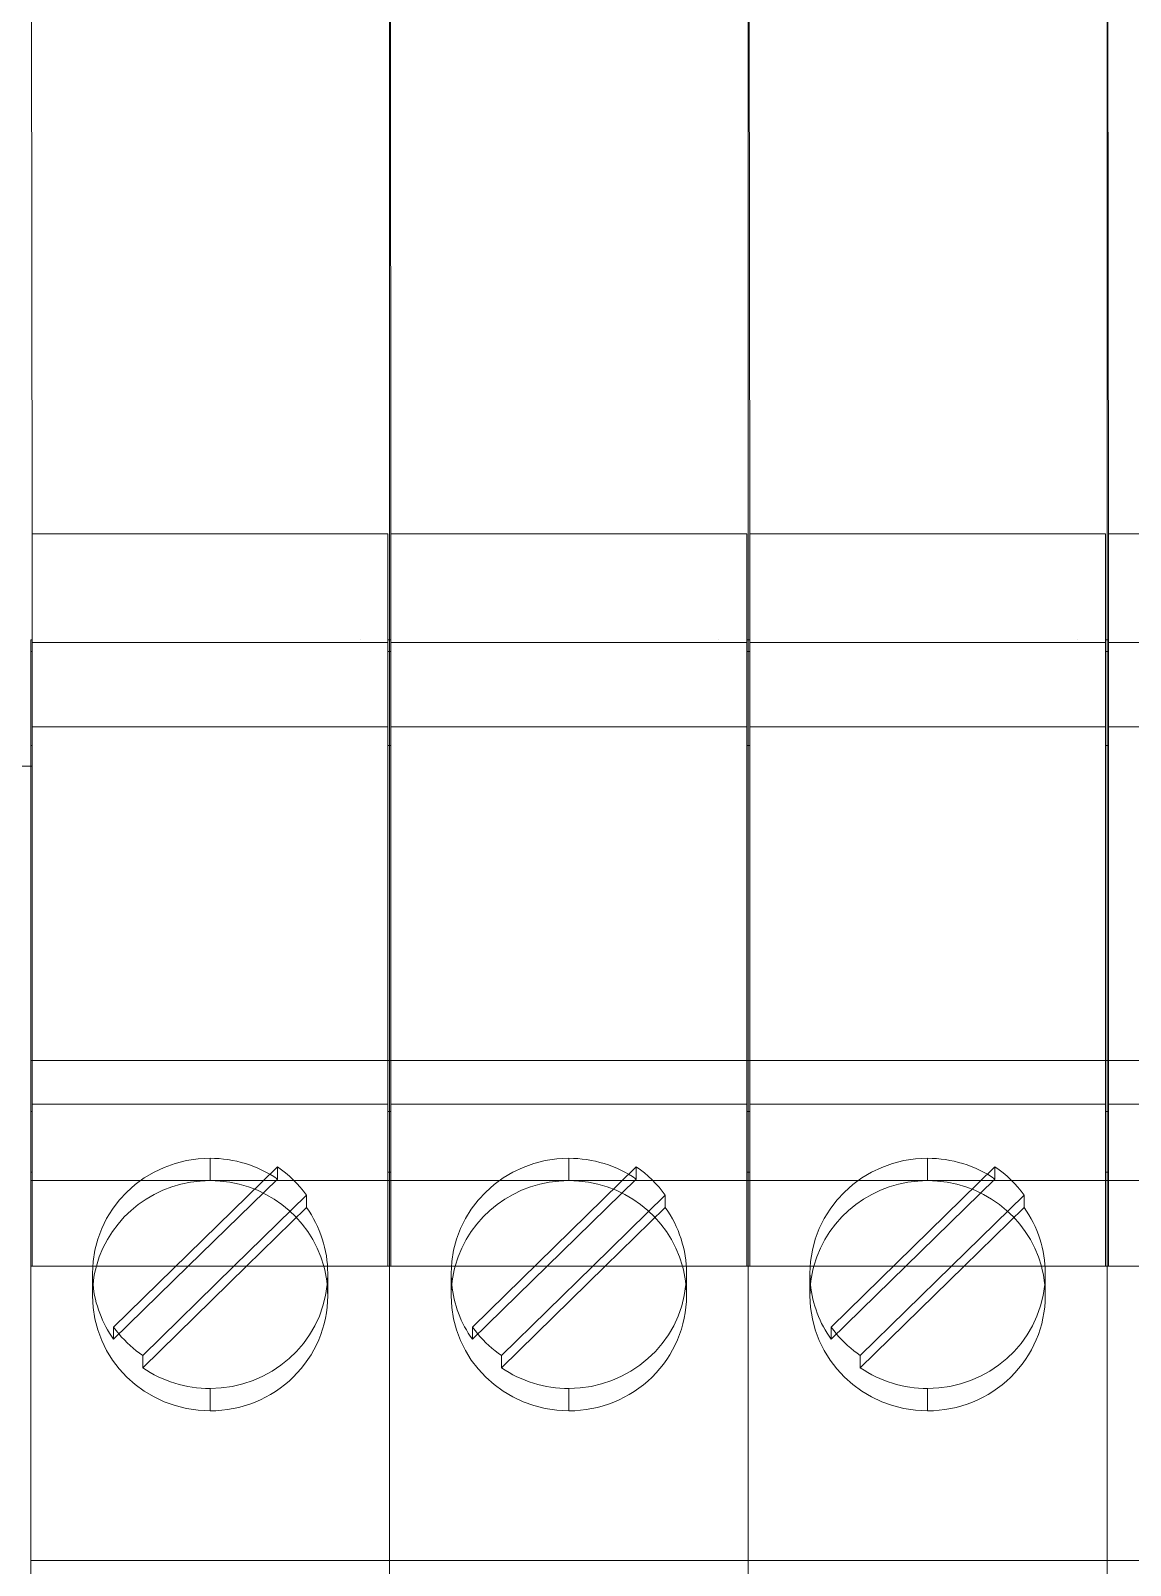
# Model space of a CAD drawing. Header units: millimetres. Extents: x 1359 to 3577, y 1336 to 3557.
# Drawn here: x 2925.05 to 2943.75, y 2495.47 to 2521.56 of the extents above; entities that cross this region are included whole.
import ezdxf

# ---------------------------------------------------------------- set-up
doc = ezdxf.new("R2010")
doc.units = ezdxf.units.MM
doc.layers.add('000-PI-Oprema', color=30, linetype='Continuous', lineweight=5)
doc.layers.add('002-PI-Kabelska kanalica', color=150, linetype='Continuous')

msp = doc.modelspace()

# ---------------------------------------------------------------- linework, layer by layer
at = {"layer": '000-PI-Oprema', "color": 0, "linetype": 'ByBlock', "lineweight": 0}
for p, q in [((2925.077, 2513.005), (2925.052, 2539.206)), ((2925.077, 2513.005), (2925.052, 2539.206)), ((2931.177, 2513.005), (2931.152, 2539.206)), ((2931.177, 2513.005), (2931.152, 2539.206)), ((2937.277, 2513.005), (2937.252, 2539.206)), ((2937.277, 2513.005), (2937.252, 2539.206)), ((2943.377, 2513.005), (2943.352, 2539.206)), ((2943.377, 2513.005), (2943.352, 2539.206)), ((2931.152, 2537.506), (2931.152, 2511.206)), ((2931.152, 2537.506), (2931.152, 2511.206)), ((2937.252, 2537.506), (2937.252, 2511.206)), ((2937.252, 2537.506), (2937.252, 2511.206)), ((2943.352, 2537.506), (2943.352, 2511.206)), ((2943.352, 2537.506), (2943.352, 2511.206)), ((2925.077, 2512.519), (2925.077, 2513.005)), ((2931.127, 2513.005), (2925.077, 2513.005)), ((2925.077, 2512.519), (2925.077, 2513.005)), ((2931.127, 2512.519), (2931.127, 2513.005)), ((2931.127, 2512.519), (2931.127, 2513.005)), ((2931.177, 2512.519), (2931.177, 2513.005)), ((2937.227, 2513.005), (2931.177, 2513.005)), ((2931.177, 2512.519), (2931.177, 2513.005)), ((2937.227, 2512.519), (2937.227, 2513.005)), ((2937.227, 2512.519), (2937.227, 2513.005)), ((2937.277, 2512.519), (2937.277, 2513.005)), ((2943.327, 2513.005), (2937.277, 2513.005)), ((2937.277, 2512.519), (2937.277, 2513.005)), ((2943.327, 2512.519), (2943.327, 2513.005)), ((2943.327, 2512.519), (2943.327, 2513.005)), ((2943.377, 2512.519), (2943.377, 2513.005)), ((2949.427, 2513.005), (2943.377, 2513.005)), ((2943.377, 2512.519), (2943.377, 2513.005)), ((2925.077, 2512.519), (2925.077, 2511.156)), ((2925.077, 2512.519), (2925.077, 2511.156)), ((2931.127, 2512.519), (2931.127, 2511.156)), ((2931.127, 2512.519), (2931.127, 2511.156)), ((2931.177, 2512.519), (2931.177, 2511.156)), ((2931.177, 2512.519), (2931.177, 2511.156)), ((2937.227, 2512.519), (2937.227, 2511.156)), ((2937.227, 2512.519), (2937.227, 2511.156)), ((2937.277, 2512.519), (2937.277, 2511.156)), ((2937.277, 2512.519), (2937.277, 2511.156)), ((2943.327, 2512.519), (2943.327, 2511.156)), ((2943.327, 2512.519), (2943.327, 2511.156)), ((2943.377, 2512.519), (2943.377, 2511.156)), ((2943.377, 2512.519), (2943.377, 2511.156)), ((2925.052, 2511.206), (2925.077, 2511.206)), ((2925.052, 2511.206), (2925.052, 2511.006)), ((2925.052, 2511.206), (2925.052, 2511.206)), ((2925.052, 2511.206), (2925.077, 2511.206)), ((2925.052, 2511.206), (2925.052, 2511.006)), ((2925.052, 2511.206), (2925.052, 2511.206)), ((2925.077, 2511.006), (2925.052, 2511.006)), ((2925.052, 2509.406), (2925.052, 2511.006)), ((2925.077, 2511.006), (2925.052, 2511.006)), ((2925.052, 2509.406), (2925.052, 2511.006)), ((2925.077, 2509.451), (2925.077, 2511.156)), ((2931.127, 2511.156), (2925.077, 2511.156)), ((2925.077, 2511.156), (2925.077, 2511.156)), ((2925.077, 2509.451), (2925.077, 2511.156)), ((2925.077, 2511.156), (2925.077, 2511.156)), ((2930.652, 2511.206), (2930.652, 2511.206)), ((2930.652, 2511.206), (2930.652, 2511.206)), ((2931.127, 2511.206), (2931.152, 2511.206)), ((2931.127, 2511.206), (2931.152, 2511.206)), ((2931.127, 2509.451), (2931.127, 2511.156)), ((2931.127, 2511.156), (2931.127, 2511.156)), ((2931.127, 2509.451), (2931.127, 2511.156)), ((2931.127, 2511.156), (2931.127, 2511.156)), ((2931.127, 2511.006), (2931.152, 2511.006)), ((2931.127, 2511.006), (2931.152, 2511.006)), ((2931.152, 2511.206), (2931.152, 2511.206)), ((2931.152, 2511.206), (2931.152, 2511.006)), ((2931.152, 2511.206), (2931.152, 2511.206)), ((2931.152, 2511.206), (2931.152, 2511.006)), ((2931.152, 2511.206), (2931.177, 2511.206)), ((2931.152, 2511.206), (2931.152, 2511.006)), ((2931.152, 2511.206), (2931.152, 2511.206)), ((2931.152, 2511.206), (2931.177, 2511.206)), ((2931.152, 2511.206), (2931.152, 2511.006)), ((2931.152, 2511.206), (2931.152, 2511.206)), ((2931.152, 2511.006), (2931.152, 2509.406)), ((2931.152, 2511.006), (2931.152, 2509.406)), ((2931.177, 2511.006), (2931.152, 2511.006)), ((2931.152, 2509.406), (2931.152, 2511.006)), ((2931.177, 2511.006), (2931.152, 2511.006)), ((2931.152, 2509.406), (2931.152, 2511.006)), ((2931.177, 2509.451), (2931.177, 2511.156)), ((2937.227, 2511.156), (2931.177, 2511.156)), ((2931.177, 2511.156), (2931.177, 2511.156)), ((2931.177, 2509.451), (2931.177, 2511.156)), ((2931.177, 2511.156), (2931.177, 2511.156)), ((2936.752, 2511.206), (2936.752, 2511.206)), ((2936.752, 2511.206), (2936.752, 2511.206)), ((2937.227, 2511.206), (2937.252, 2511.206)), ((2937.227, 2511.206), (2937.252, 2511.206)), ((2937.227, 2509.451), (2937.227, 2511.156)), ((2937.227, 2511.156), (2937.227, 2511.156)), ((2937.227, 2509.451), (2937.227, 2511.156)), ((2937.227, 2511.156), (2937.227, 2511.156)), ((2937.227, 2511.006), (2937.252, 2511.006)), ((2937.227, 2511.006), (2937.252, 2511.006)), ((2937.252, 2511.206), (2937.252, 2511.206)), ((2937.252, 2511.206), (2937.252, 2511.006)), ((2937.252, 2511.206), (2937.252, 2511.206)), ((2937.252, 2511.206), (2937.252, 2511.006)), ((2937.252, 2511.206), (2937.277, 2511.206)), ((2937.252, 2511.206), (2937.252, 2511.006)), ((2937.252, 2511.206), (2937.252, 2511.206)), ((2937.252, 2511.206), (2937.277, 2511.206)), ((2937.252, 2511.206), (2937.252, 2511.006)), ((2937.252, 2511.206), (2937.252, 2511.206)), ((2937.252, 2511.006), (2937.252, 2509.406)), ((2937.252, 2511.006), (2937.252, 2509.406)), ((2937.277, 2511.006), (2937.252, 2511.006)), ((2937.252, 2509.406), (2937.252, 2511.006)), ((2937.277, 2511.006), (2937.252, 2511.006)), ((2937.252, 2509.406), (2937.252, 2511.006)), ((2937.277, 2509.451), (2937.277, 2511.156)), ((2943.327, 2511.156), (2937.277, 2511.156)), ((2937.277, 2511.156), (2937.277, 2511.156)), ((2937.277, 2509.451), (2937.277, 2511.156)), ((2937.277, 2511.156), (2937.277, 2511.156)), ((2942.852, 2511.206), (2942.852, 2511.206)), ((2942.852, 2511.206), (2942.852, 2511.206)), ((2943.327, 2511.206), (2943.352, 2511.206)), ((2943.327, 2511.206), (2943.352, 2511.206)), ((2943.327, 2509.451), (2943.327, 2511.156)), ((2943.327, 2511.156), (2943.327, 2511.156)), ((2943.327, 2509.451), (2943.327, 2511.156)), ((2943.327, 2511.156), (2943.327, 2511.156)), ((2943.327, 2511.006), (2943.352, 2511.006)), ((2943.327, 2511.006), (2943.352, 2511.006)), ((2943.352, 2511.206), (2943.352, 2511.206)), ((2943.352, 2511.206), (2943.352, 2511.006)), ((2943.352, 2511.206), (2943.352, 2511.206)), ((2943.352, 2511.206), (2943.352, 2511.006)), ((2943.352, 2511.206), (2943.377, 2511.206)), ((2943.352, 2511.206), (2943.352, 2511.006)), ((2943.352, 2511.206), (2943.352, 2511.206)), ((2943.352, 2511.206), (2943.377, 2511.206)), ((2943.352, 2511.206), (2943.352, 2511.006)), ((2943.352, 2511.206), (2943.352, 2511.206)), ((2943.352, 2511.006), (2943.352, 2509.406)), ((2943.352, 2511.006), (2943.352, 2509.406)), ((2943.377, 2511.006), (2943.352, 2511.006)), ((2943.352, 2509.406), (2943.352, 2511.006)), ((2943.377, 2511.006), (2943.352, 2511.006)), ((2943.352, 2509.406), (2943.352, 2511.006)), ((2943.377, 2509.451), (2943.377, 2511.156)), ((2949.427, 2511.156), (2943.377, 2511.156)), ((2943.377, 2511.156), (2943.377, 2511.156)), ((2943.377, 2509.451), (2943.377, 2511.156)), ((2943.377, 2511.156), (2943.377, 2511.156)), ((2925.077, 2509.722), (2931.127, 2509.722)), ((2931.177, 2509.722), (2937.227, 2509.722)), ((2937.277, 2509.722), (2943.327, 2509.722)), ((2943.377, 2509.722), (2949.427, 2509.722)), ((2925.052, 2509.406), (2925.077, 2509.406)), ((2925.052, 2503.184), (2925.052, 2509.406)), ((2925.052, 2509.406), (2925.077, 2509.406)), ((2925.052, 2503.184), (2925.052, 2509.406)), ((2925.077, 2508.983), (2925.077, 2509.451)), ((2925.077, 2508.983), (2925.077, 2509.451)), ((2931.127, 2508.983), (2931.127, 2509.451)), ((2931.127, 2508.983), (2931.127, 2509.451)), ((2931.152, 2509.406), (2931.127, 2509.406)), ((2931.152, 2509.406), (2931.127, 2509.406)), ((2931.152, 2509.406), (2931.152, 2503.184)), ((2931.152, 2509.406), (2931.152, 2503.184)), ((2931.152, 2509.406), (2931.177, 2509.406)), ((2931.152, 2503.184), (2931.152, 2509.406)), ((2931.152, 2509.406), (2931.177, 2509.406)), ((2931.152, 2503.184), (2931.152, 2509.406)), ((2931.177, 2508.983), (2931.177, 2509.451)), ((2931.177, 2508.983), (2931.177, 2509.451)), ((2937.227, 2508.983), (2937.227, 2509.451)), ((2937.227, 2508.983), (2937.227, 2509.451)), ((2937.252, 2509.406), (2937.227, 2509.406)), ((2937.252, 2509.406), (2937.227, 2509.406)), ((2937.252, 2509.406), (2937.252, 2503.184)), ((2937.252, 2509.406), (2937.252, 2503.184)), ((2937.252, 2509.406), (2937.277, 2509.406)), ((2937.252, 2503.184), (2937.252, 2509.406)), ((2937.252, 2509.406), (2937.277, 2509.406)), ((2937.252, 2503.184), (2937.252, 2509.406)), ((2937.277, 2508.983), (2937.277, 2509.451)), ((2937.277, 2508.983), (2937.277, 2509.451)), ((2943.327, 2508.983), (2943.327, 2509.451)), ((2943.327, 2508.983), (2943.327, 2509.451)), ((2943.352, 2509.406), (2943.327, 2509.406)), ((2943.352, 2509.406), (2943.327, 2509.406)), ((2943.352, 2509.406), (2943.352, 2503.184)), ((2943.352, 2509.406), (2943.352, 2503.184)), ((2943.352, 2509.406), (2943.377, 2509.406)), ((2943.352, 2503.184), (2943.352, 2509.406)), ((2943.352, 2509.406), (2943.377, 2509.406)), ((2943.352, 2503.184), (2943.352, 2509.406)), ((2943.377, 2508.983), (2943.377, 2509.451)), ((2943.377, 2508.983), (2943.377, 2509.451)), ((2925.077, 2503.829), (2925.077, 2508.983)), ((2925.077, 2503.829), (2925.077, 2508.983)), ((2931.127, 2503.829), (2931.127, 2508.983)), ((2931.127, 2503.829), (2931.127, 2508.983)), ((2931.177, 2503.829), (2931.177, 2508.983)), ((2931.177, 2503.829), (2931.177, 2508.983)), ((2937.227, 2503.829), (2937.227, 2508.983)), ((2937.227, 2503.829), (2937.227, 2508.983)), ((2937.277, 2503.829), (2937.277, 2508.983)), ((2937.277, 2503.829), (2937.277, 2508.983)), ((2943.327, 2503.829), (2943.327, 2508.983)), ((2943.327, 2503.829), (2943.327, 2508.983)), ((2943.377, 2503.829), (2943.377, 2508.983)), ((2943.377, 2503.829), (2943.377, 2508.983)), ((2931.152, 2503.184), (2931.152, 2506.987)), ((2931.152, 2503.184), (2931.152, 2506.987)), ((2937.252, 2503.184), (2937.252, 2506.987)), ((2937.252, 2503.184), (2937.252, 2506.987)), ((2943.352, 2503.184), (2943.352, 2506.987)), ((2943.352, 2503.184), (2943.352, 2506.987)), ((2925.052, 2506.056), (2925.052, 2506.056)), ((2925.052, 2506.056), (2925.052, 2506.056)), ((2931.152, 2506.056), (2931.152, 2506.056)), ((2931.152, 2506.056), (2931.152, 2506.056)), ((2931.152, 2506.056), (2931.152, 2506.056)), ((2931.152, 2506.056), (2931.152, 2506.056)), ((2937.252, 2506.056), (2937.252, 2506.056)), ((2937.252, 2506.056), (2937.252, 2506.056)), ((2937.252, 2506.056), (2937.252, 2506.056)), ((2937.252, 2506.056), (2937.252, 2506.056)), ((2943.352, 2506.056), (2943.352, 2506.056)), ((2943.352, 2506.056), (2943.352, 2506.056)), ((2943.352, 2506.056), (2943.352, 2506.056)), ((2943.352, 2506.056), (2943.352, 2506.056)), ((2925.052, 2504.056), (2925.052, 2504.056)), ((2931.152, 2504.056), (2925.052, 2504.056)), ((2925.052, 2504.056), (2925.052, 2504.056)), ((2931.152, 2504.056), (2931.152, 2504.056)), ((2931.152, 2504.056), (2931.152, 2504.056)), ((2931.152, 2504.056), (2931.152, 2504.056)), ((2937.252, 2504.056), (2931.152, 2504.056)), ((2931.152, 2504.056), (2931.152, 2504.056)), ((2937.252, 2504.056), (2937.252, 2504.056)), ((2937.252, 2504.056), (2937.252, 2504.056)), ((2937.252, 2504.056), (2937.252, 2504.056)), ((2943.352, 2504.056), (2937.252, 2504.056)), ((2937.252, 2504.056), (2937.252, 2504.056)), ((2943.352, 2504.056), (2943.352, 2504.056)), ((2943.352, 2504.056), (2943.352, 2504.056)), ((2943.352, 2504.056), (2943.352, 2504.056)), ((2949.452, 2504.056), (2943.352, 2504.056)), ((2943.352, 2504.056), (2943.352, 2504.056)), ((2925.077, 2502.487), (2925.077, 2503.829)), ((2925.077, 2502.487), (2925.077, 2503.829)), ((2931.127, 2502.487), (2931.127, 2503.829)), ((2931.127, 2502.487), (2931.127, 2503.829)), ((2931.177, 2502.487), (2931.177, 2503.829)), ((2931.177, 2502.487), (2931.177, 2503.829)), ((2937.227, 2502.487), (2937.227, 2503.829)), ((2937.227, 2502.487), (2937.227, 2503.829)), ((2937.277, 2502.487), (2937.277, 2503.829)), ((2937.277, 2502.487), (2937.277, 2503.829)), ((2943.327, 2502.487), (2943.327, 2503.829)), ((2943.327, 2502.487), (2943.327, 2503.829)), ((2943.377, 2502.487), (2943.377, 2503.829)), ((2943.377, 2502.487), (2943.377, 2503.829)), ((2925.052, 2503.184), (2925.077, 2503.184)), ((2925.052, 2502.156), (2925.052, 2503.184)), ((2925.052, 2503.184), (2925.077, 2503.184)), ((2925.052, 2502.156), (2925.052, 2503.184)), ((2925.077, 2503.313), (2931.127, 2503.313)), ((2931.152, 2503.184), (2931.127, 2503.184)), ((2931.152, 2503.184), (2931.127, 2503.184)), ((2931.152, 2503.184), (2931.152, 2502.156)), ((2931.152, 2503.184), (2931.152, 2502.156)), ((2931.152, 2503.184), (2931.177, 2503.184)), ((2931.152, 2502.156), (2931.152, 2503.184)), ((2931.152, 2503.184), (2931.177, 2503.184)), ((2931.152, 2502.156), (2931.152, 2503.184)), ((2931.177, 2503.313), (2937.227, 2503.313)), ((2937.252, 2503.184), (2937.227, 2503.184)), ((2937.252, 2503.184), (2937.227, 2503.184)), ((2937.252, 2503.184), (2937.252, 2502.156)), ((2937.252, 2503.184), (2937.252, 2502.156)), ((2937.252, 2503.184), (2937.277, 2503.184)), ((2937.252, 2502.156), (2937.252, 2503.184)), ((2937.252, 2503.184), (2937.277, 2503.184)), ((2937.252, 2502.156), (2937.252, 2503.184)), ((2937.277, 2503.313), (2943.327, 2503.313)), ((2943.352, 2503.184), (2943.327, 2503.184)), ((2943.352, 2503.184), (2943.327, 2503.184)), ((2943.352, 2503.184), (2943.352, 2502.156)), ((2943.352, 2503.184), (2943.352, 2502.156)), ((2943.352, 2503.184), (2943.377, 2503.184)), ((2943.352, 2502.156), (2943.352, 2503.184)), ((2943.352, 2503.184), (2943.377, 2503.184)), ((2943.352, 2502.156), (2943.352, 2503.184)), ((2943.377, 2503.313), (2949.427, 2503.313)), ((2925.077, 2500.556), (2925.077, 2502.487)), ((2925.077, 2500.556), (2925.077, 2502.487)), ((2928.102, 2502.391), (2928.102, 2502.012)), ((2931.127, 2500.556), (2931.127, 2502.487)), ((2931.127, 2500.556), (2931.127, 2502.487)), ((2931.177, 2500.556), (2931.177, 2502.487)), ((2931.177, 2500.556), (2931.177, 2502.487)), ((2934.202, 2502.391), (2934.202, 2502.012)), ((2937.227, 2500.556), (2937.227, 2502.487)), ((2937.227, 2500.556), (2937.227, 2502.487)), ((2937.277, 2500.556), (2937.277, 2502.487)), ((2937.277, 2500.556), (2937.277, 2502.487)), ((2940.302, 2502.391), (2940.302, 2502.012)), ((2943.327, 2500.556), (2943.327, 2502.487)), ((2943.327, 2500.556), (2943.327, 2502.487)), ((2943.377, 2500.556), (2943.377, 2502.487)), ((2943.377, 2500.556), (2943.377, 2502.487)), ((2925.052, 2502.156), (2925.077, 2502.156)), ((2925.052, 2500.556), (2925.052, 2502.156)), ((2925.052, 2502.156), (2925.077, 2502.156)), ((2925.052, 2500.556), (2925.052, 2502.156)), ((2926.462, 2499.523), (2929.247, 2502.247)), ((2929.247, 2502.039), (2929.247, 2502.247)), ((2931.152, 2502.156), (2931.127, 2502.156)), ((2931.152, 2502.156), (2931.127, 2502.156)), ((2931.152, 2500.556), (2931.152, 2502.156)), ((2931.152, 2500.556), (2931.152, 2502.156)), ((2931.152, 2502.156), (2931.177, 2502.156)), ((2931.152, 2500.556), (2931.152, 2502.156)), ((2931.152, 2502.156), (2931.177, 2502.156)), ((2931.152, 2500.556), (2931.152, 2502.156)), ((2932.562, 2499.523), (2935.347, 2502.247)), ((2935.347, 2502.039), (2935.347, 2502.247)), ((2937.252, 2502.156), (2937.227, 2502.156)), ((2937.252, 2502.156), (2937.227, 2502.156)), ((2937.252, 2500.556), (2937.252, 2502.156)), ((2937.252, 2500.556), (2937.252, 2502.156)), ((2937.252, 2502.156), (2937.277, 2502.156)), ((2937.252, 2500.556), (2937.252, 2502.156)), ((2937.252, 2502.156), (2937.277, 2502.156)), ((2937.252, 2500.556), (2937.252, 2502.156)), ((2938.662, 2499.523), (2941.447, 2502.247)), ((2941.447, 2502.039), (2941.447, 2502.247)), ((2943.352, 2502.156), (2943.327, 2502.156)), ((2943.352, 2502.156), (2943.327, 2502.156)), ((2943.352, 2500.556), (2943.352, 2502.156)), ((2943.352, 2500.556), (2943.352, 2502.156)), ((2943.352, 2502.156), (2943.377, 2502.156)), ((2943.352, 2500.556), (2943.352, 2502.156)), ((2943.352, 2502.156), (2943.377, 2502.156)), ((2943.352, 2500.556), (2943.352, 2502.156)), ((2925.052, 2502.012), (2928.102, 2502.012)), ((2929.247, 2502.039), (2927.731, 2500.556)), ((2928.102, 2502.012), (2931.152, 2502.012)), ((2931.152, 2500.556), (2931.152, 2502.012)), ((2931.152, 2500.556), (2931.152, 2502.012)), ((2931.152, 2502.012), (2934.202, 2502.012)), ((2935.347, 2502.039), (2933.831, 2500.556)), ((2934.202, 2502.012), (2937.252, 2502.012)), ((2937.252, 2500.556), (2937.252, 2502.012)), ((2937.252, 2500.556), (2937.252, 2502.012)), ((2937.252, 2502.012), (2940.302, 2502.012)), ((2941.447, 2502.039), (2939.931, 2500.556)), ((2940.302, 2502.012), (2943.352, 2502.012)), ((2943.352, 2500.556), (2943.352, 2502.012)), ((2943.352, 2500.556), (2943.352, 2502.012)), ((2943.352, 2502.012), (2946.402, 2502.012)), ((2929.742, 2501.763), (2928.508, 2500.556)), ((2929.742, 2501.555), (2929.742, 2501.763)), ((2935.842, 2501.763), (2934.608, 2500.556)), ((2935.842, 2501.555), (2935.842, 2501.763)), ((2941.942, 2501.763), (2940.708, 2500.556)), ((2941.942, 2501.555), (2941.942, 2501.763)), ((2928.721, 2500.556), (2929.742, 2501.555)), ((2934.821, 2500.556), (2935.842, 2501.555)), ((2940.921, 2500.556), (2941.942, 2501.555)), ((2925.052, 2500.556), (2925.077, 2500.556)), ((2925.052, 2500.556), (2925.052, 2500.556)), ((2925.052, 2495.556), (2925.052, 2500.556)), ((2925.052, 2500.556), (2925.077, 2500.556)), ((2925.052, 2500.556), (2925.052, 2500.556)), ((2925.052, 2495.556), (2925.052, 2500.556)), ((2925.077, 2500.656), (2925.077, 2500.656)), ((2925.077, 2500.656), (2925.077, 2500.656)), ((2925.077, 2500.556), (2931.127, 2500.556)), ((2925.077, 2500.556), (2925.077, 2500.556)), ((2925.077, 2500.556), (2925.077, 2500.556)), ((2927.731, 2500.556), (2926.462, 2499.315)), ((2926.957, 2498.831), (2928.721, 2500.556)), ((2928.508, 2500.556), (2926.957, 2499.039)), ((2931.127, 2500.656), (2931.127, 2500.656)), ((2931.127, 2500.656), (2931.127, 2500.656)), ((2931.127, 2500.556), (2931.152, 2500.556)), ((2931.127, 2500.556), (2931.127, 2500.556)), ((2931.127, 2500.556), (2931.152, 2500.556)), ((2931.127, 2500.556), (2931.127, 2500.556)), ((2931.152, 2500.556), (2931.152, 2500.556)), ((2931.152, 2495.556), (2931.152, 2500.556)), ((2931.152, 2500.556), (2931.152, 2500.556)), ((2931.152, 2495.556), (2931.152, 2500.556)), ((2931.152, 2500.556), (2931.177, 2500.556)), ((2931.152, 2500.556), (2931.152, 2500.556)), ((2931.152, 2495.556), (2931.152, 2500.556)), ((2931.152, 2500.556), (2931.177, 2500.556)), ((2931.152, 2500.556), (2931.152, 2500.556)), ((2931.152, 2495.556), (2931.152, 2500.556)), ((2931.177, 2500.656), (2931.177, 2500.656)), ((2931.177, 2500.656), (2931.177, 2500.656)), ((2931.177, 2500.556), (2937.227, 2500.556)), ((2931.177, 2500.556), (2931.177, 2500.556)), ((2931.177, 2500.556), (2931.177, 2500.556)), ((2933.831, 2500.556), (2932.562, 2499.315)), ((2933.057, 2498.831), (2934.821, 2500.556)), ((2934.608, 2500.556), (2933.057, 2499.039)), ((2937.227, 2500.656), (2937.227, 2500.656)), ((2937.227, 2500.656), (2937.227, 2500.656)), ((2937.227, 2500.556), (2937.252, 2500.556)), ((2937.227, 2500.556), (2937.227, 2500.556)), ((2937.227, 2500.556), (2937.252, 2500.556)), ((2937.227, 2500.556), (2937.227, 2500.556)), ((2937.252, 2500.556), (2937.252, 2500.556)), ((2937.252, 2495.556), (2937.252, 2500.556)), ((2937.252, 2500.556), (2937.252, 2500.556)), ((2937.252, 2495.556), (2937.252, 2500.556)), ((2937.252, 2500.556), (2937.277, 2500.556)), ((2937.252, 2500.556), (2937.252, 2500.556)), ((2937.252, 2495.556), (2937.252, 2500.556)), ((2937.252, 2500.556), (2937.277, 2500.556)), ((2937.252, 2500.556), (2937.252, 2500.556)), ((2937.252, 2495.556), (2937.252, 2500.556)), ((2937.277, 2500.656), (2937.277, 2500.656)), ((2937.277, 2500.656), (2937.277, 2500.656)), ((2937.277, 2500.556), (2943.327, 2500.556)), ((2937.277, 2500.556), (2937.277, 2500.556)), ((2937.277, 2500.556), (2937.277, 2500.556)), ((2939.931, 2500.556), (2938.662, 2499.315)), ((2939.157, 2498.831), (2940.921, 2500.556)), ((2940.708, 2500.556), (2939.157, 2499.039)), ((2943.327, 2500.656), (2943.327, 2500.656)), ((2943.327, 2500.656), (2943.327, 2500.656)), ((2943.327, 2500.556), (2943.352, 2500.556)), ((2943.327, 2500.556), (2943.327, 2500.556)), ((2943.327, 2500.556), (2943.352, 2500.556)), ((2943.327, 2500.556), (2943.327, 2500.556)), ((2943.352, 2500.556), (2943.352, 2500.556)), ((2943.352, 2495.556), (2943.352, 2500.556)), ((2943.352, 2500.556), (2943.352, 2500.556)), ((2943.352, 2495.556), (2943.352, 2500.556)), ((2943.352, 2500.556), (2943.377, 2500.556)), ((2943.352, 2500.556), (2943.352, 2500.556)), ((2943.352, 2495.556), (2943.352, 2500.556)), ((2943.352, 2500.556), (2943.377, 2500.556)), ((2943.352, 2500.556), (2943.352, 2500.556)), ((2943.352, 2495.556), (2943.352, 2500.556)), ((2943.377, 2500.656), (2943.377, 2500.656)), ((2943.377, 2500.656), (2943.377, 2500.656)), ((2943.377, 2500.556), (2949.427, 2500.556)), ((2943.377, 2500.556), (2943.377, 2500.556)), ((2943.377, 2500.556), (2943.377, 2500.556)), ((2926.102, 2500.056), (2926.102, 2500.435)), ((2930.102, 2500.056), (2930.102, 2500.435)), ((2932.202, 2500.056), (2932.202, 2500.435)), ((2936.202, 2500.056), (2936.202, 2500.435)), ((2938.302, 2500.056), (2938.302, 2500.435)), ((2942.302, 2500.056), (2942.302, 2500.435)), ((2931.152, 2495.556), (2931.152, 2499.99)), ((2931.152, 2495.556), (2931.152, 2499.99)), ((2937.252, 2495.556), (2937.252, 2499.99)), ((2937.252, 2495.556), (2937.252, 2499.99)), ((2943.352, 2495.556), (2943.352, 2499.99)), ((2943.352, 2495.556), (2943.352, 2499.99)), ((2926.462, 2499.315), (2926.462, 2499.523)), ((2932.562, 2499.315), (2932.562, 2499.523)), ((2938.662, 2499.315), (2938.662, 2499.523)), ((2926.957, 2498.831), (2926.957, 2499.039)), ((2933.057, 2498.831), (2933.057, 2499.039)), ((2939.157, 2498.831), (2939.157, 2499.039)), ((2928.102, 2498.479), (2928.102, 2498.099)), ((2934.202, 2498.479), (2934.202, 2498.099)), ((2940.302, 2498.479), (2940.302, 2498.099)), ((2931.152, 2495.556), (2931.152, 2497.572)), ((2931.152, 2495.556), (2931.152, 2497.572)), ((2937.252, 2495.556), (2937.252, 2497.572)), ((2937.252, 2495.556), (2937.252, 2497.572)), ((2943.352, 2495.556), (2943.352, 2497.572)), ((2943.352, 2495.556), (2943.352, 2497.572)), ((2925.052, 2495.012), (2925.052, 2495.556)), ((2925.052, 2495.556), (2925.052, 2495.556)), ((2931.152, 2495.556), (2925.052, 2495.556)), ((2925.052, 2495.012), (2925.052, 2495.556)), ((2925.052, 2495.556), (2925.052, 2495.556)), ((2931.152, 2495.556), (2931.152, 2495.556)), ((2931.152, 2495.012), (2931.152, 2495.556)), ((2931.152, 2495.556), (2931.152, 2495.556)), ((2931.152, 2495.012), (2931.152, 2495.556)), ((2931.152, 2495.012), (2931.152, 2495.556)), ((2931.152, 2495.556), (2931.152, 2495.556)), ((2937.252, 2495.556), (2931.152, 2495.556)), ((2931.152, 2495.012), (2931.152, 2495.556)), ((2931.152, 2495.556), (2931.152, 2495.556)), ((2937.252, 2495.556), (2937.252, 2495.556)), ((2937.252, 2495.012), (2937.252, 2495.556)), ((2937.252, 2495.556), (2937.252, 2495.556)), ((2937.252, 2495.012), (2937.252, 2495.556)), ((2937.252, 2495.012), (2937.252, 2495.556)), ((2937.252, 2495.556), (2937.252, 2495.556)), ((2943.352, 2495.556), (2937.252, 2495.556)), ((2937.252, 2495.012), (2937.252, 2495.556)), ((2937.252, 2495.556), (2937.252, 2495.556)), ((2943.352, 2495.556), (2943.352, 2495.556)), ((2943.352, 2495.012), (2943.352, 2495.556)), ((2943.352, 2495.556), (2943.352, 2495.556)), ((2943.352, 2495.012), (2943.352, 2495.556)), ((2943.352, 2495.012), (2943.352, 2495.556)), ((2943.352, 2495.556), (2943.352, 2495.556)), ((2949.452, 2495.556), (2943.352, 2495.556)), ((2943.352, 2495.012), (2943.352, 2495.556)), ((2943.352, 2495.556), (2943.352, 2495.556))]:
    msp.add_line(p, q, dxfattribs=at)
for centre, start_param, end_param in [((2928.102, 2500.435), -1.570796, 0), ((2928.102, 2500.435), -2.180289, -1.570796), ((2934.202, 2500.435), -1.570796, 0), ((2934.202, 2500.435), -2.180289, -1.570796), ((2940.302, 2500.435), -1.570796, 0), ((2940.302, 2500.435), -2.180289, -1.570796), ((2928.102, 2500.643), -2.5321, -2.180289), ((2934.202, 2500.643), -2.5321, -2.180289), ((2940.302, 2500.643), -2.5321, -2.180289), ((2928.102, 2500.056), -1.570796, -0.258728), ((2928.102, 2500.056), -2.882864, -1.570796), ((2934.202, 2500.056), -1.570796, -0.258728), ((2934.202, 2500.056), -2.882864, -1.570796), ((2940.302, 2500.056), -1.570796, -0.258728), ((2940.302, 2500.056), -2.882864, -1.570796), ((2928.102, 2500.435), -3.141593, -2.5321), ((2934.202, 2500.435), -3.141593, -2.5321), ((2940.302, 2500.435), -3.141593, -2.5321), ((2928.102, 2500.056), -0.258728, 0), ((2928.102, 2500.056), -3.141593, -2.882864), ((2934.202, 2500.056), -0.258728, 0), ((2934.202, 2500.056), -3.141593, -2.882864), ((2940.302, 2500.056), -0.258728, 0), ((2940.302, 2500.056), -3.141593, -2.882864), ((2928.102, 2500.435), 0, 0.097132), ((2928.102, 2500.435), 3.044461, 3.141593), ((2934.202, 2500.435), 0, 0.097132), ((2934.202, 2500.435), 3.044461, 3.141593), ((2940.302, 2500.435), 0, 0.097132), ((2940.302, 2500.435), 3.044461, 3.141593), ((2928.102, 2500.056), 0, 1.570796), ((2928.102, 2500.435), 0.097132, 0.609492), ((2928.102, 2500.435), 1.570796, 3.044461), ((2928.102, 2500.056), 1.570796, 3.141593), ((2934.202, 2500.056), 0, 1.570796), ((2934.202, 2500.435), 0.097132, 0.609492), ((2934.202, 2500.435), 1.570796, 3.044461), ((2934.202, 2500.056), 1.570796, 3.141593), ((2940.302, 2500.056), 0, 1.570796), ((2940.302, 2500.435), 0.097132, 0.609492), ((2940.302, 2500.435), 1.570796, 3.044461), ((2940.302, 2500.056), 1.570796, 3.141593), ((2928.102, 2500.643), 0.609492, 0.685382), ((2934.202, 2500.643), 0.609492, 0.685382), ((2940.302, 2500.643), 0.609492, 0.685382), ((2928.102, 2500.643), 0.685382, 0.961304), ((2934.202, 2500.643), 0.685382, 0.961304), ((2940.302, 2500.643), 0.685382, 0.961304), ((2928.102, 2500.435), 0.961304, 1.570796), ((2934.202, 2500.435), 0.961304, 1.570796), ((2940.302, 2500.435), 0.961304, 1.570796)]:
    msp.add_ellipse(centre, major_axis=(-2, 0), ratio=0.978148, start_param=start_param, end_param=end_param, dxfattribs=at)
at = {"layer": '002-PI-Kabelska kanalica', "color": 0, "linetype": 'ByBlock', "lineweight": 0, "ltscale": 0.25}
msp.add_line((2899.531, 2509.056), (2925.077, 2509.056), dxfattribs=at)

doc.saveas('drawing.dxf')
